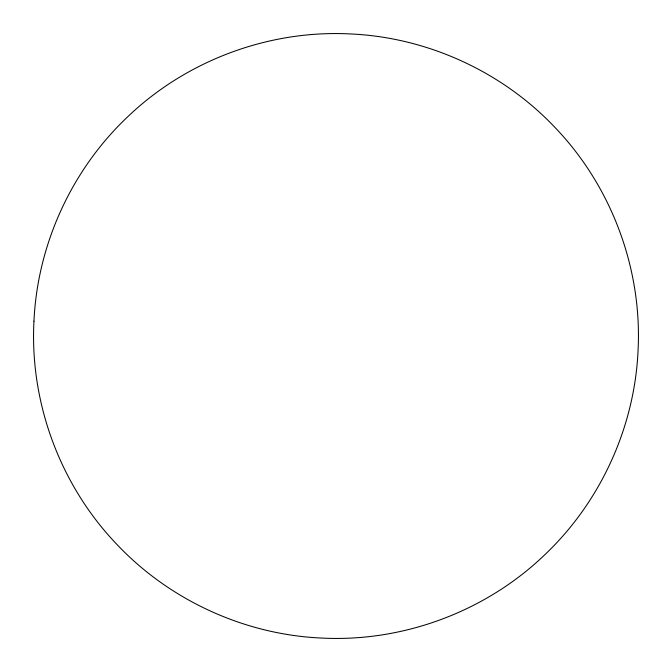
<?xml version="1.0" encoding="UTF-8"?>
<svg xmlns="http://www.w3.org/2000/svg" width="672" height="672" viewBox="0 0 672 672"><rect width="100%" height="100%" fill="white"/><g stroke="black" fill="none" stroke-linecap="round" stroke-linejoin="round"><path stroke-width="1.01" d="M33.961 321.166C29.602 402.839 60.362 485.52 116.987 544.513C169.756 600.306 244.44 634.536 321.166 638.039C402.839 642.398 485.52 611.638 544.513 555.013C600.306 502.244 634.536 427.56 638.039 350.834C642.398 269.161 611.638 186.48 555.013 127.487C502.244 71.694 427.56 37.464 350.834 33.961C269.161 29.602 186.48 60.362 127.487 116.987C71.694 169.756 37.464 244.44 33.961 321.166"/></g></svg>
